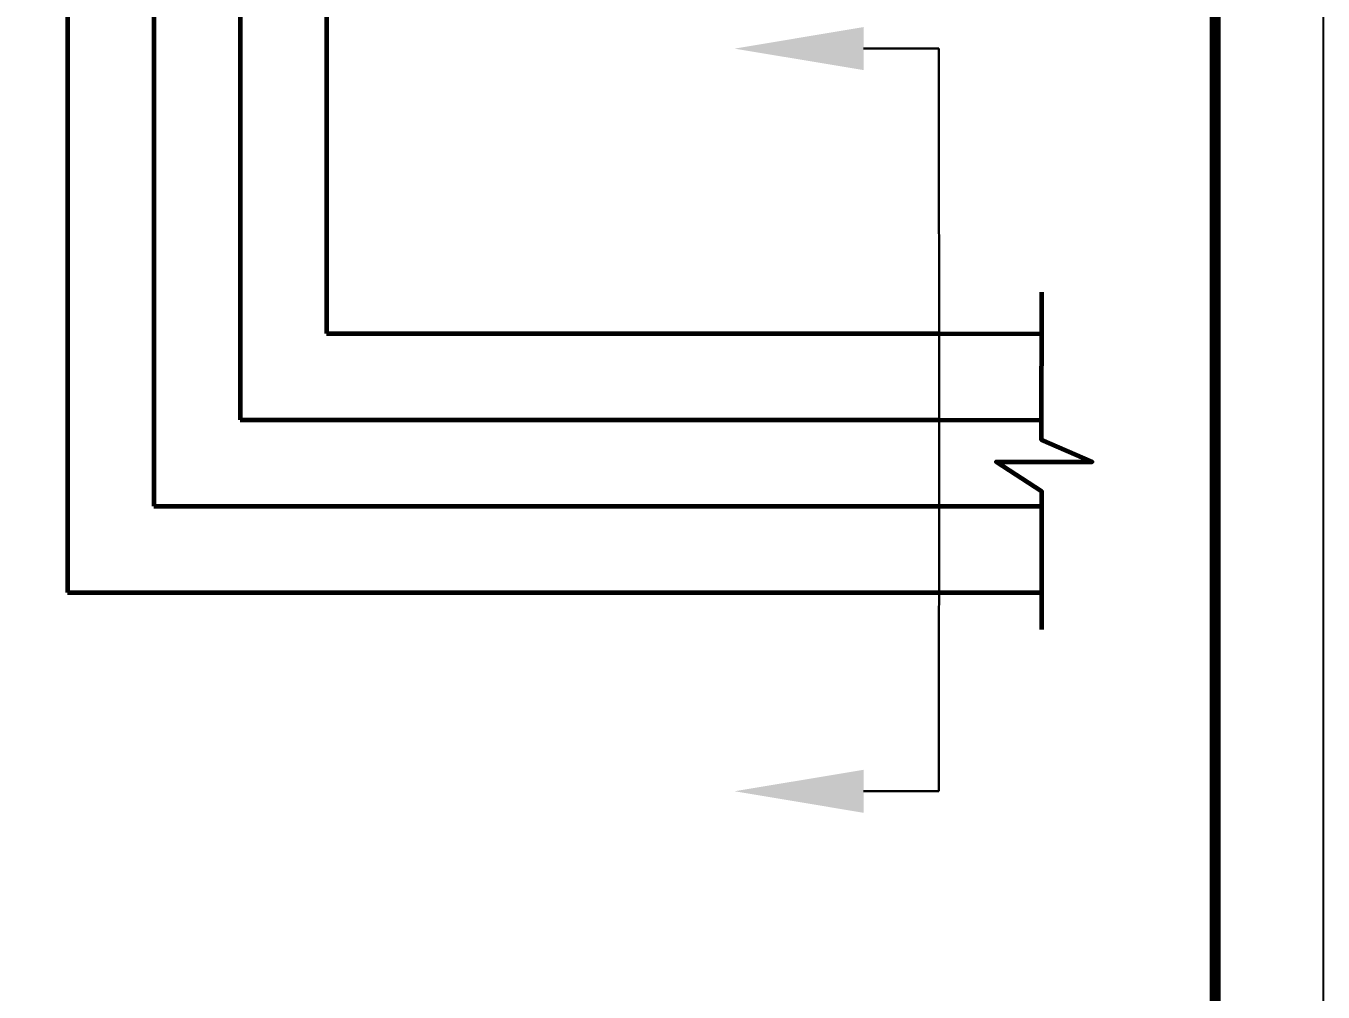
# Model space of a CAD drawing. Header units: millimetres. Extents: x 1642 to 8235, y 1174 to 5441.
# Drawn here: x 2002.3 to 2062.4, y 1986 to 2030.8 of the extents above; entities that cross this region are included whole.
import ezdxf
from ezdxf.enums import TextEntityAlignment as Align

# ---------------------------------------------------------------- set-up
doc = ezdxf.new("R2010")
doc.units = ezdxf.units.MM
for name, color, linetype, lineweight in [('7 тонкие', 7, 'Continuous', 20), ('Объекты проект.', 1, 'Continuous', 80), ('Размерный', 4, 'Continuous', 30), ('Размеры на чертеже', 250, 'Continuous', 25)]:
    doc.layers.add(name, color=color, linetype=linetype, lineweight=lineweight)
doc.styles.add('-ISOCPEUR-', font='isocpeur.TTF')
doc.styles.get("Standard").update_dxf_attribs({"font": 'arial.ttf'})

# ---------------------------------------------------------------- blocks, each defined once
blk = doc.blocks.new('*U305')
blk.add_lwpolyline([(0, 0), (420, 0), (420, -297), (0, -297)], close=True)
at = {"const_width": 0.5}
blk.add_lwpolyline([(20, -5), (415, -5), (415, -292), (20, -292)], close=True, dxfattribs=at)
blk.add_attdef('РАЗРАБОТАЛ', text='', height=2.5).set_placement((250.501, -264.224), align=Align.MIDDLE_LEFT)
at = {"flags": 8}
for tag, height, p in [('ДАТА', 2.5, (290.074, -264.402)), ('ЛИСТ', 3, (386.388, -271.915)), ('ЛИСТОВ', 3, (403.888, -271.915))]:
    blk.add_attdef(tag, text='', height=height, dxfattribs=at).set_placement(p, align=Align.MIDDLE_CENTER)
for tag, p in [('ТЕПЛОВЫЕ_СЕТИ_001', (315.411, -270.975)), ('ИМЯ_ЧЕРТЕЖА_001', (317.508, -285.584))]:
    blk.add_attdef(tag, p, '', height=3, dxfattribs=at)
blk.add_attdef('ПРОВЕРИЛ', (250.749, -270.729), '', height=2.5)
at = {"style": '-ISOCPEUR-', "flags": 8}
blk.add_attdef('ФОРМАТ', text='', height=3, dxfattribs=at).set_placement((380.972, -294.745), align=Align.MIDDLE_CENTER)

msp = doc.modelspace()

# ---------------------------------------------------------------- linework, layer by layer
at = {"layer": '7 тонкие', "lineweight": 60}
for p, q in [((2044.596, 2016.498), (2049.348, 2016.493)), ((2044.593, 2012.498), (2049.341, 2012.494)), ((2044.596, 2008.498), (2049.355, 2008.498)), ((2044.589, 2004.498), (2049.355, 2004.498))]:
    msp.add_line(p, q, dxfattribs=at)
msp.add_lwpolyline([(2049.355, 2002.784), (2049.355, 2009.186), (2047.241, 2010.55), (2051.691, 2010.55), (2049.34, 2011.579), (2049.346, 2018.419)], dxfattribs=at)
at = {"layer": 'Объекты проект.', "color": 1, "lineweight": 60}
for p, q in [((2016.197, 2044.421), (2016.197, 2016.498)), ((2016.197, 2016.498), (2044.596, 2016.498))]:
    msp.add_line(p, q, dxfattribs=at)
at = {"layer": 'Объекты проект.', "color": 5, "lineweight": 60}
for p, q in [((2012.197, 2040.421), (2012.197, 2012.498)), ((2012.197, 2012.498), (2044.596, 2012.498))]:
    msp.add_line(p, q, dxfattribs=at)
at = {"layer": 'Объекты проект.', "color": 4, "lineweight": 60}
for p, q in [((2008.197, 2036.421), (2008.197, 2008.498)), ((2008.197, 2008.498), (2044.596, 2008.498))]:
    msp.add_line(p, q, dxfattribs=at)
at = {"layer": 'Объекты проект.', "color": 6, "lineweight": 60}
for p, q in [((2004.197, 2032.421), (2004.197, 2004.498)), ((2004.197, 2004.498), (2044.596, 2004.498))]:
    msp.add_line(p, q, dxfattribs=at)
at = {"layer": 'Размерный', "color": 7, "lineweight": 30}
for p, q in [((2044.585, 2029.709), (2041.092, 2029.708)), ((2044.593, 2012.498), (2044.585, 2029.709)), ((2044.593, 2012.498), (2044.585, 1995.286)), ((2044.585, 1995.286), (2041.092, 1995.287))]:
    msp.add_line(p, q, dxfattribs=at)
for points in [[(2041.092, 2028.711), (2035.112, 2029.705), (2041.091, 2030.705)], [(2041.092, 1996.284), (2035.112, 1995.29), (2041.091, 1994.291)]]:
    msp.add_solid(points, dxfattribs=at)

# ---------------------------------------------------------------- block references
at = {"layer": 'Размеры на чертеже', "lineweight": 90}
msp.add_blockref('*U305', (1642.383, 2221.672), dxfattribs=at)

doc.saveas('drawing.dxf')
